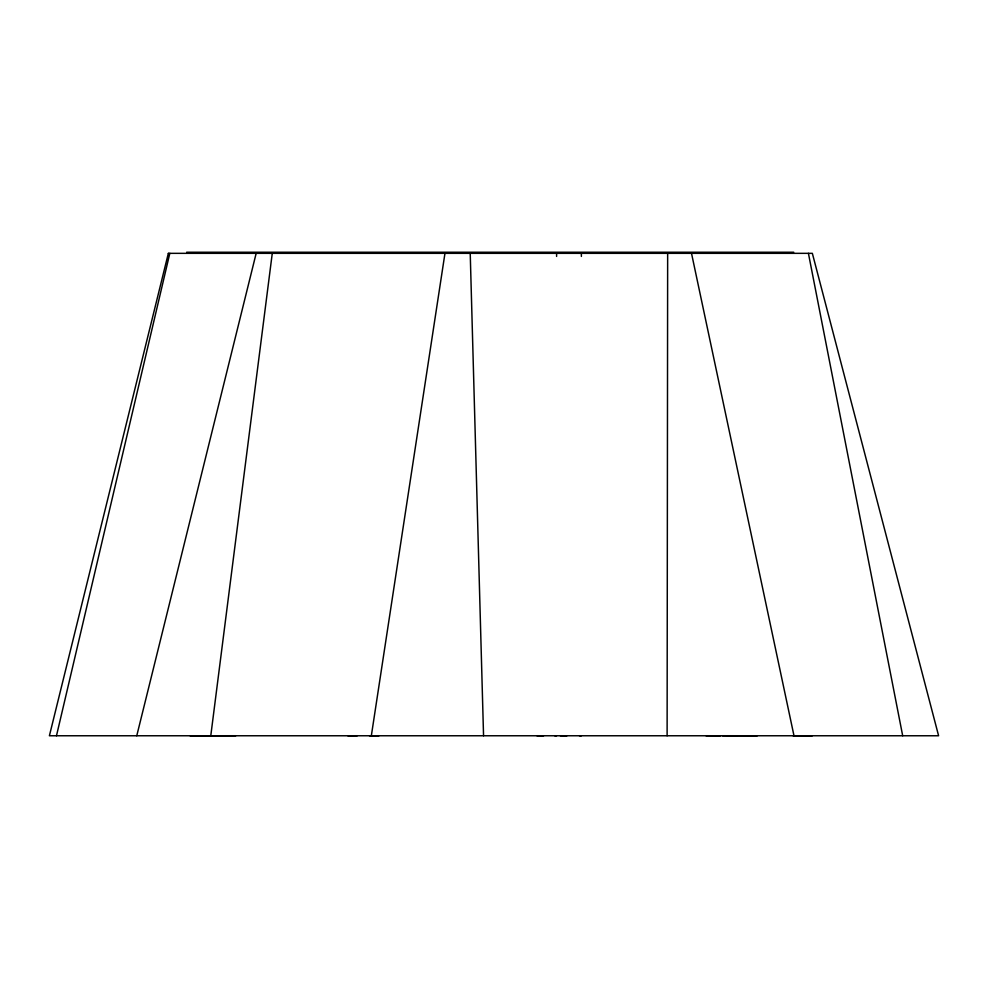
<?xml version="1.0" encoding="UTF-8"?>
<svg xmlns="http://www.w3.org/2000/svg" width="988" height="988" viewBox="0 0 988 988"><rect width="100%" height="100%" fill="white"/><g stroke="black" fill="none" stroke-linecap="round" stroke-linejoin="round"><path stroke-width="1.48" d="M667.11 735.764L667.653 253.336M210.777 735.764L272.268 253.336M371.34 735.764L444.958 253.336M56.477 735.764L169.812 253.336M136.764 735.764L256.164 253.336M347.813 735.764L357.323 735.727M369.487 735.764L378.984 735.727M190.054 735.764L235.799 735.727M186.646 252.236L793.735 252.236M727.057 735.727L757.327 735.764M793.043 735.727L812.346 735.764M706 735.727L720.536 735.764M722.401 735.727L736.925 735.764M536.904 735.727L543.61 735.764M560.245 735.727L566.951 735.764M579.45 735.727L581.376 735.764M554.676 735.727L556.602 735.764M691.514 253.336L793.994 735.764M808.419 253.336L902.686 735.764M470.226 253.336L483.552 735.764M581.376 253.336L581.376 256.423M556.602 253.336L556.602 256.423M168.343 253.336L49.4 735.764L938.6 735.764L812.346 253.336L168.343 253.336"/></g></svg>
